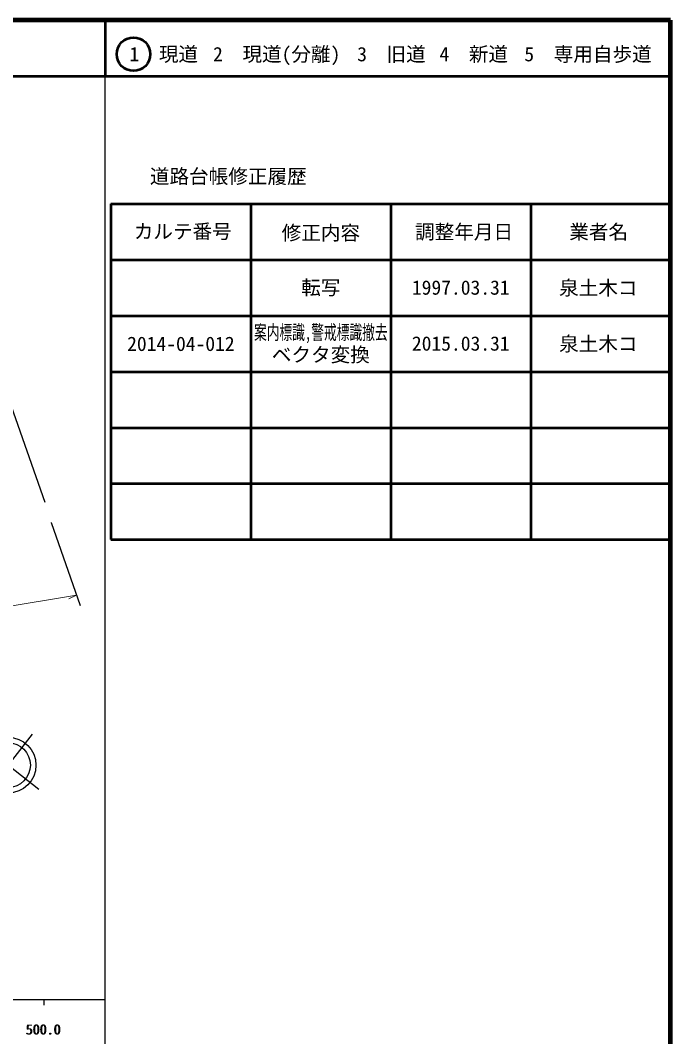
# Model space of a CAD drawing. Units: millimetres, scale not verified. Extents: x 40000 to 680000, y 20000 to 380000.
# Drawn here: x 563819 to 680000, y 198357 to 380000 of the extents above; entities that cross this region are included whole.
import ezdxf
from ezdxf.enums import TextEntityAlignment as Align

# ---------------------------------------------------------------- set-up
doc = ezdxf.new("R2010")
doc.units = ezdxf.units.MM
doc.header["$LTSCALE"] = 1000
for name, color, linetype, lineweight in [('M-BMK-OTRS', 5, 'Continuous', 25), ('M-BMK-SRVR', 3, 'Continuous', 25), ('M-STR-HTXT', 7, 'Continuous', 13), ('M-TTL', 2, 'Continuous', 140), ('M-TTL-BAND', 7, 'Continuous', 25), ('M-TTL-FRAM', 2, 'Continuous', 50), ('M-TTL-LINE', 7, 'Continuous', 50)]:
    doc.layers.add(name, color=color, linetype=linetype, lineweight=lineweight)
doc.layers.add('M-TTL-TXT', color=7, linetype='Continuous')
doc.styles.add('ＭＳ ゴシック', font='')
doc.styles.get('ＭＳ ゴシック').set_extended_font_data('MS Gothic')

msp = doc.modelspace()

# ---------------------------------------------------------------- linework, layer by layer
at = {"layer": 'M-BMK-OTRS'}
for p, q in [((557717, 323676), (568194, 293896)), ((569320, 290237), (574509, 275431))]:
    msp.add_line(p, q, dxfattribs=at)
at = {"layer": 'M-BMK-SRVR'}
for p, q in [((547409, 257945), (567135, 242586)), ((565912, 252410), (557311, 241364))]:
    msp.add_line(p, q, dxfattribs=at)
for radius in [5000, 4000]:
    msp.add_circle((561612, 246887), radius, dxfattribs=at)
at = {"layer": 'M-STR-HTXT'}
for p, q in [((569320, 290237), (574509, 275431)), ((573865, 277270), (552992, 273770)), ((573865, 277270), (572455, 276608))]:
    msp.add_line(p, q, dxfattribs=at)
at = {"layer": 'M-TTL'}
for p, q in [((680000, 380000), (40000, 380000)), ((680000, 20000), (680000, 380000))]:
    msp.add_line(p, q, dxfattribs=at)
at = {"layer": 'M-TTL-BAND'}
for p, q in [((579000, 20000), (579000, 370000)), ((40000, 205000), (579000, 205000)), ((568000, 205000), (568000, 204000))]:
    msp.add_line(p, q, dxfattribs=at)
at = {"layer": 'M-TTL-FRAM'}
for p, q in [((580000, 347197), (580000, 287197)), ((580000, 347197), (680000, 347197)), ((580000, 287197), (680000, 287197))]:
    msp.add_line(p, q, dxfattribs=at)
at = {"layer": 'M-TTL-LINE'}
for p, q in [((579000, 380000), (579000, 370000)), ((40000, 370000), (680000, 370000)), ((605000, 347197), (605000, 287197)), ((630000, 347197), (630000, 287197)), ((655000, 347197), (655000, 287197)), ((580000, 337197), (680000, 337197)), ((580000, 327197), (680000, 327197)), ((580000, 317197), (680000, 317197)), ((580000, 307197), (680000, 307197)), ((580000, 297197), (680000, 297197))]:
    msp.add_line(p, q, dxfattribs=at)
msp.add_circle((584031, 373958), 3000, dxfattribs=at)

# ---------------------------------------------------------------- texts
at = {"layer": 'M-TTL-BAND', "style": 'ＭＳ ゴシック'}
for p in [(567844, 198195), (568000, 198195)]:
    msp.add_text('500.0', height=1833, dxfattribs=at).set_placement(p, align=Align.BOTTOM_CENTER)
at = {"layer": 'M-TTL-TXT', "style": 'ＭＳ ゴシック'}
for s, p in [('1\u3000現道', (589448, 373958)), ('2\u3000現道(分離)', (609619, 373958)), ('3\u3000旧道', (630121, 373958)), ('4\u3000新道', (644824, 373958)), ('5\u3000専用自歩道', (665228, 373958)), ('道路台帳修正履歴', (600968, 352113)), ('カルテ番号', (592839, 342277)), ('修正内容', (617509, 342023)), ('調整年月日', (643089, 342197)), ('業者名', (667134, 342197)), ('転写', (617500, 332245)), ('1997.03.31', (642500, 332245)), ('泉土木コ', (667077, 332189)), ('2014-04-012', (592500, 322189)), ('2015.03.31', (642500, 322245)), ('泉土木コ', (667077, 322189)), ('ベクタ変換', (617500, 320245))]:
    msp.add_text(s, height=2566, dxfattribs=at).set_placement(p, align=Align.MIDDLE_CENTER)
at = {"layer": 'M-TTL-TXT', "style": 'ＭＳ ゴシック', "width": 0.65}
msp.add_text('案内標識,警戒標識撤去', height=2566, dxfattribs=at).set_placement((617500, 324245), align=Align.MIDDLE_CENTER)

doc.saveas('drawing.dxf')
